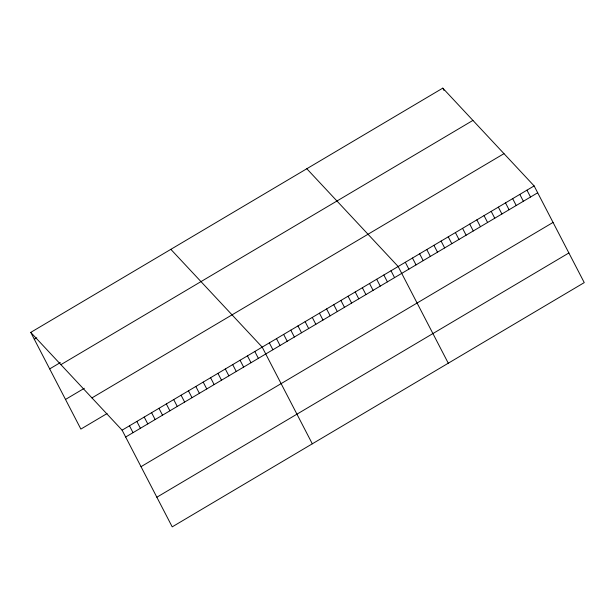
<?xml version="1.0" encoding="UTF-8"?>
<svg xmlns="http://www.w3.org/2000/svg" width="615" height="615" viewBox="0 0 615 615"><rect width="100%" height="100%" fill="white"/><g stroke="black" fill="none" stroke-linecap="round" stroke-linejoin="round"><path stroke-width="0.92" d="M30.75 332.392L442.785 88.137L534.127 185.915L584.25 282.608L172.215 526.863L122.101 430.169L30.75 332.392L80.873 429.086L107.087 413.541M34.309 339.257L36.769 337.796M49.677 368.9L60.324 362.589M60.893 364.657L472.927 120.402M65.505 399.443L84.347 388.273M91.95 397.905L503.985 153.65M122.101 430.169L534.127 185.915M125.652 437.034L537.687 192.779M141.019 466.677L553.054 222.422M156.848 497.22L568.883 252.965M306.808 168.741L398.159 266.518L448.281 363.211M170.839 249.344L262.19 347.121L312.305 443.815M526.97 190.158L530.53 197.023M519.813 194.401L523.373 201.266M512.664 198.645L516.216 205.502M505.507 202.881L509.059 209.746M442.785 88.137L443.969 90.42M498.35 207.124L501.909 213.989M491.193 211.368L494.752 218.233M484.036 215.611L487.595 222.476M476.879 219.855L480.438 226.72M469.722 224.098L473.281 230.956M462.565 228.342L466.124 235.199M455.408 232.578L458.967 239.443M448.25 236.821L451.81 243.686M441.093 241.065L444.653 247.93M433.944 245.308L437.496 252.173M426.787 249.552L430.339 256.417M419.63 253.795L423.189 260.652M412.473 258.031L416.032 264.896M405.316 262.274L408.875 269.139M391.002 270.761L394.561 277.626M383.845 275.005L387.404 281.87M376.688 279.248L380.247 286.113M369.53 283.492L373.09 290.349M362.373 287.728L365.933 294.593M355.224 291.971L358.776 298.836M348.067 296.215L351.619 303.08M340.91 300.458L344.469 307.323M333.753 304.702L337.312 311.567M326.596 308.945L330.155 315.81M319.439 313.189L322.998 320.046M312.282 317.425L315.841 324.289M305.125 321.668L308.684 328.533M297.968 325.912L301.527 332.776M290.81 330.155L294.37 337.02M283.653 334.399L287.213 341.264M276.504 338.642L280.056 345.507M269.347 342.886L272.899 349.743M254.818 351.496L258.369 358.361M247.445 355.87L250.997 362.727M240.065 360.236L243.625 367.101M232.693 364.61L236.252 371.475M225.321 368.977L228.88 375.842M217.948 373.351L221.508 380.216M210.576 377.718L214.135 384.583M203.204 382.092L206.763 388.957M195.831 386.466L199.383 393.323M188.459 390.832L192.011 397.697M181.079 395.207L184.638 402.072M173.707 399.573L177.266 406.438M166.334 403.947L169.894 410.812M158.962 408.314L162.521 415.179M151.59 412.688L155.149 419.553M144.218 417.062L147.777 423.92M136.845 421.429L140.404 428.294M129.473 425.803L133.024 432.668"/></g></svg>
